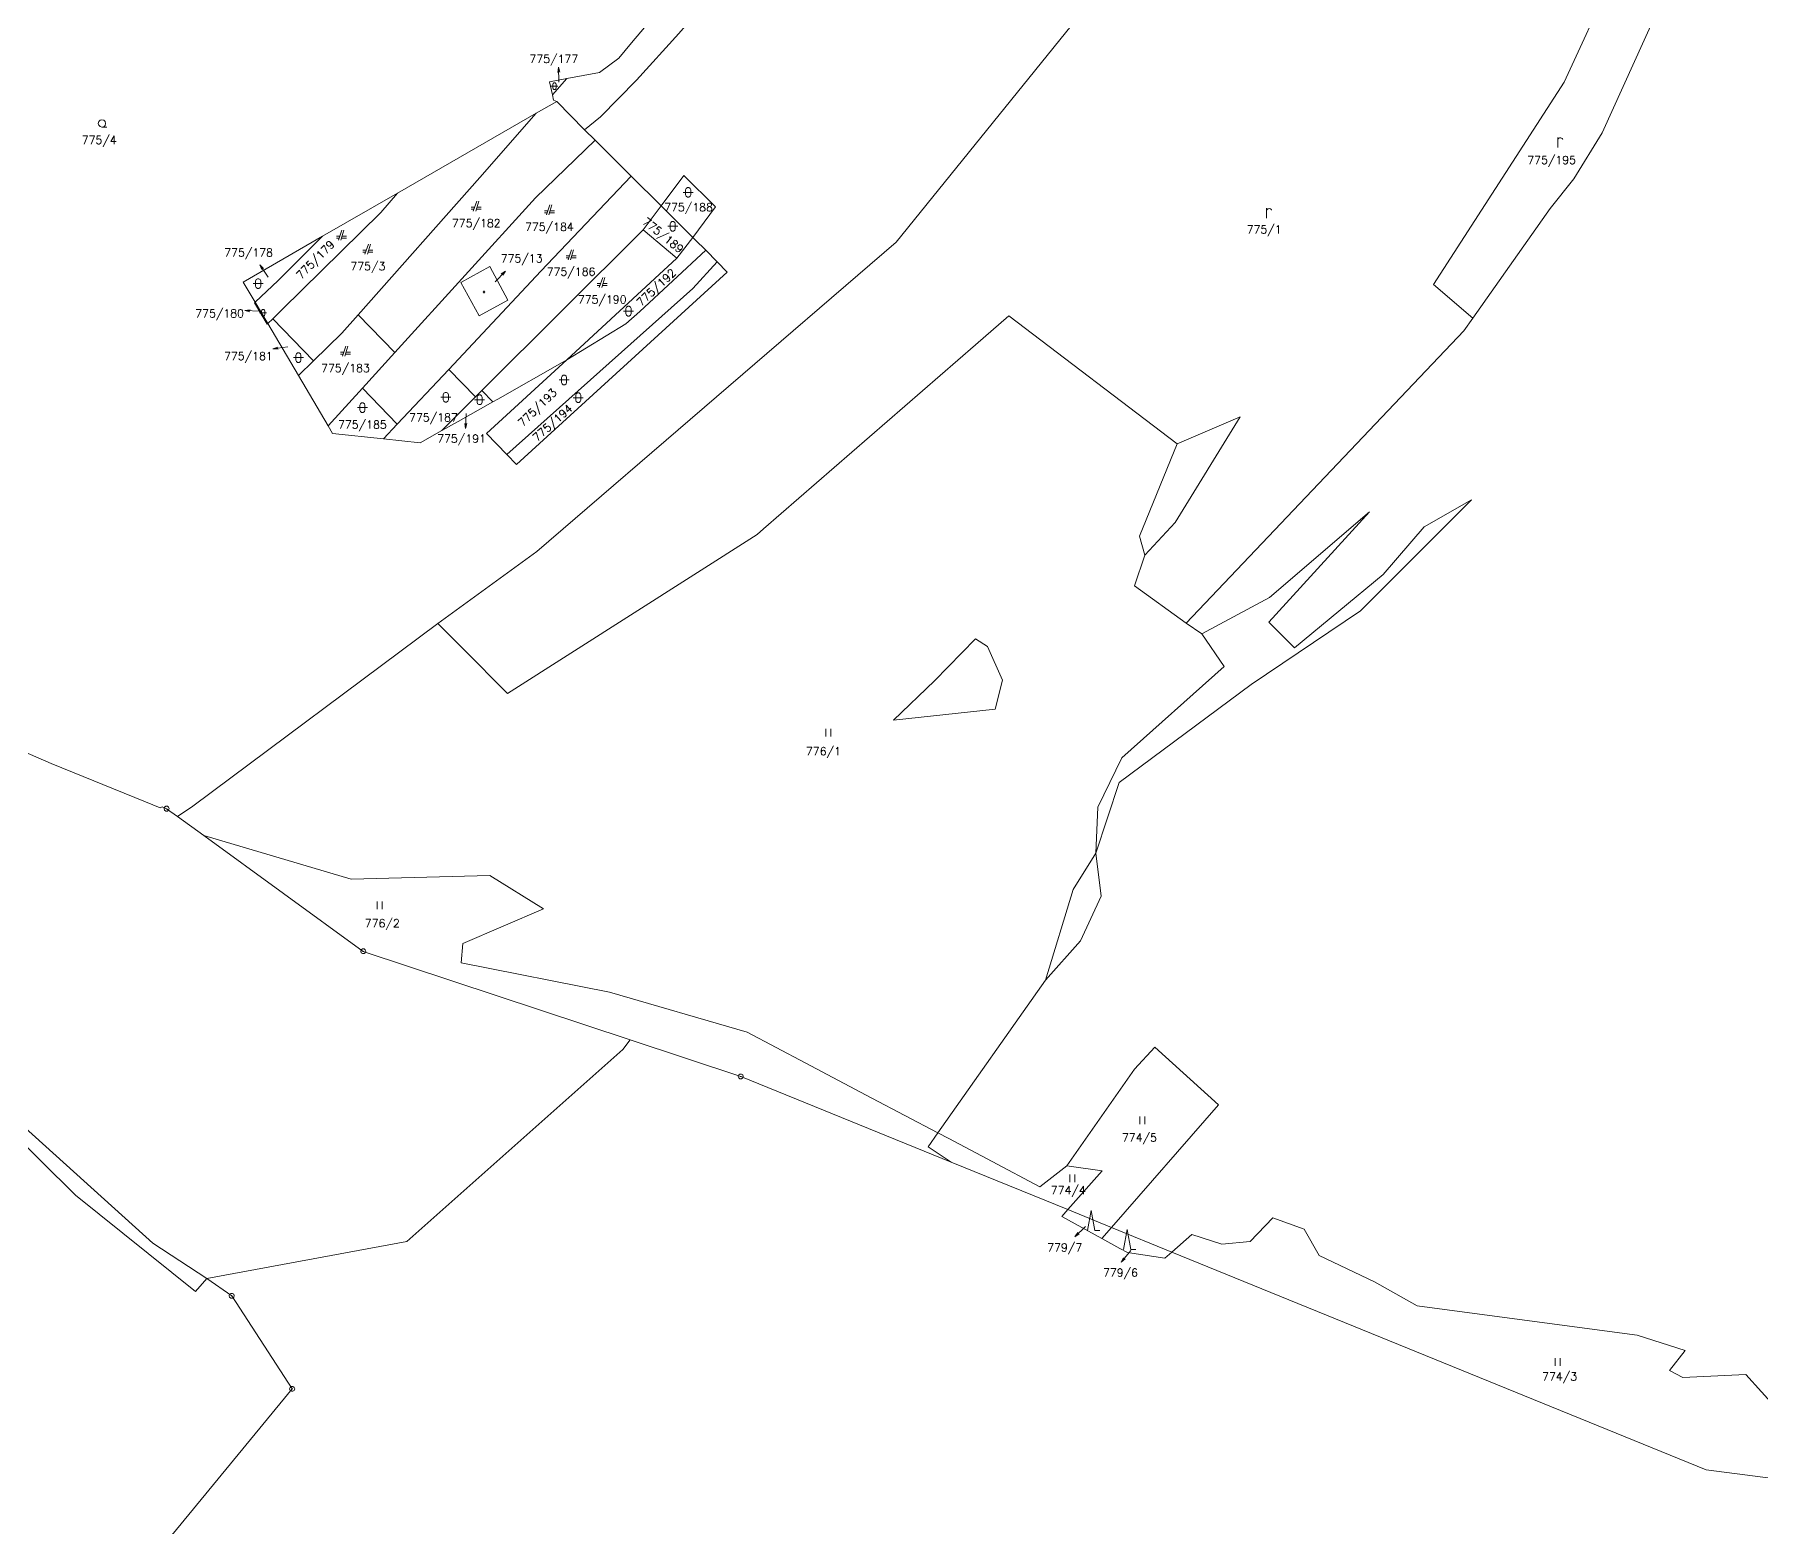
# Model space of a CAD drawing. Extents: x -443817 to 3, y -1171930 to -442383.
# Drawn here: x -442934 to -442588.6, y -1171011.7 to -1170713.3 of the extents above; entities that cross this region are included whole.
import ezdxf
from ezdxf.enums import TextEntityAlignment as Align

# ---------------------------------------------------------------- set-up
doc = ezdxf.new("R2010")
doc.units = 0
doc.header["$LTSCALE"] = 0.5
for name, color, linetype, lineweight in [('KLADPAR', 7, 'Continuous', 0), ('ZAPPAR', 7, 'Continuous', 0), ('ZNACKY', 7, 'Continuous', 0)]:
    doc.layers.add(name, color=color, linetype=linetype, lineweight=lineweight)
doc.styles.add('ROMANS', font='romans.shx', dxfattribs={"height": 0.2})

# ---------------------------------------------------------------- blocks, each defined once
blk = doc.blocks.new('$5')
at = {"color": 0}
blk.add_line((-0.12, 0), (0.12, 0), dxfattribs=at)
at = {"color": 0, "flags": 128}
blk.add_lwpolyline([(0.15, 0.48), (0.4, 0.3), (0.5, 0.01), (0.4, -0.28), (0.15, -0.46), (-0.16, -0.46), (-0.41, -0.28), (-0.51, 0.01), (-0.41, 0.3), (-0.16, 0.48), (0.15, 0.48)], dxfattribs=at)
blk = doc.blocks.new('$32')
at = {"color": 0}
for p, q in [((-0.5, 1.5), (-0.5, 0)), ((0.5, 0), (0.5, 1.5))]:
    blk.add_line(p, q, dxfattribs=at)
blk = doc.blocks.new('$489')
at = {"color": 0}
blk.add_line((-0.2, 2), (0, 3), dxfattribs=at)
at = {"color": 0, "flags": 128}
blk.add_lwpolyline([(0, 0), (0, 3), (0.2, 2)], dxfattribs=at)
blk = doc.blocks.new('$34')
at = {"color": 0, "flags": 128}
blk.add_lwpolyline([(-0.75, 0), (0, 4), (0.75, 0), (1.75, 0)], dxfattribs=at)
blk = doc.blocks.new('$30')
at = {"color": 0, "flags": 128}
blk.add_lwpolyline([(0, 0), (-0.38, 0.1), (-0.65, 0.37), (-0.75, 0.74), (-0.65, 1.11), (-0.38, 1.38), (-0.01, 1.48), (0.36, 1.38), (0.63, 1.11), (0.73, 0.73), (0.63, 0.35), (0.36, 0.08), (-0.02, -0.02), (0.98, -0.02)], dxfattribs=at)
blk = doc.blocks.new('$42')
at = {"color": 0, "flags": 128}
for points in [[(-1, 1), (0.27, 1), (1, 1)], [(-0.5, 1.5), (-0.4, 1.79), (-0.15, 1.97), (0.16, 1.97), (0.41, 1.79), (0.51, 1.5), (0.51, 0.5), (0.41, 0.21), (0.16, 0.03), (-0.15, 0.03), (-0.4, 0.21), (-0.5, 0.5), (-0.5, 1.5)]]:
    blk.add_lwpolyline(points, dxfattribs=at)
blk = doc.blocks.new('$432')
at = {"color": 0}
for p, q in [((-0.32, 0.8), (-1, 0.8)), ((-1, 0.4), (-0.46, 0.4)), ((0.1, 2), (-0.6, 0)), ((-0.1, 0), (0.5, 2)), ((0.02, 0.4), (1, 0.4)), ((1, 0.8), (0.14, 0.8))]:
    blk.add_line(p, q, dxfattribs=at)
blk = doc.blocks.new('$45')
at = {"color": 0, "flags": 128}
blk.add_lwpolyline([(0.09, 0.15), (0.18, 0), (0.09, -0.15), (-0.09, -0.15), (-0.18, 0), (-0.09, 0.15), (0.09, 0.15)], dxfattribs=at)
blk = doc.blocks.new('$479')
at = {"color": 0, "flags": 128}
for points in [[(0, 0), (0, 1.27), (0, 2)], [(0, 1.6), (0.1, 1.73), (0.23, 1.84), (0.37, 1.89), (0.6, 1.9), (0.77, 1.87), (0.87, 1.8), (0.96, 1.7), (1, 1.6)]]:
    blk.add_lwpolyline(points, dxfattribs=at)

msp = doc.modelspace()

# ---------------------------------------------------------------- linework, layer by layer
at = {"layer": 'KLADPAR', "color": 7, "linetype": 'Continuous', "flags": 128}
for points in [[(-442773.61, -1170666.1), (-442772.49, -1170666.32), (-442768.76, -1170666.49), (-442777.25, -1170679.94), (-442779.23, -1170682.37), (-442788.22, -1170693.03), (-442796.95, -1170703.67), (-442805.1, -1170713.07), (-442813.57, -1170722.4), (-442820.76, -1170729.75), (-442823.95, -1170732.32), (-442829.52, -1170726.65), (-442830.16, -1170726.39), (-442830.39, -1170725.33), (-442827.5, -1170722.06), (-442820.98, -1170720.84), (-442817.14, -1170717.99), (-442814.6, -1170714.95), (-442803.37, -1170701.69), (-442790.99, -1170687.14), (-442773.61, -1170666.1)], [(-442618.5, -1170702.1), (-442617.03, -1170702.51), (-442607.86, -1170705.1), (-442620.46, -1170732.91), (-442626.14, -1170742.14), (-442630.89, -1170748.03), (-442646.34, -1170769.95), (-442654.17, -1170763.23), (-442628.09, -1170722.78), (-442618.5, -1170702.1)], [(-442833.76, -1170745.9), (-442861.89, -1170776.83), (-442869.22, -1170769.28), (-442844.92, -1170741.85), (-442833.63, -1170729.01), (-442829.52, -1170726.65), (-442823.95, -1170732.32), (-442821.86, -1170734.39), (-442833.76, -1170745.9)], [(-442833.63, -1170729.01), (-442844.92, -1170741.85), (-442869.22, -1170769.28), (-442872.51, -1170773), (-442878.14, -1170778.51), (-442886.32, -1170770.08), (-442884.44, -1170768.25), (-442864.72, -1170748.86), (-442861.36, -1170744.98), (-442833.63, -1170729.01)], [(-442808.66, -1170747.52), (-442812.27, -1170752.34), (-442844.5, -1170784.46), (-442845.79, -1170785.74), (-442851.13, -1170780.23), (-442832.69, -1170760.59), (-442814.64, -1170741.57), (-442808.66, -1170747.52)], [(-442861.36, -1170744.98), (-442864.72, -1170748.86), (-442884.44, -1170768.25), (-442886.32, -1170770.08), (-442887.32, -1170771.06), (-442889.83, -1170766.8), (-442885.24, -1170762.42), (-442876.35, -1170753.61), (-442861.36, -1170744.98)], [(-442827.52, -1170778.29), (-442828.44, -1170778.85), (-442841.29, -1170786.18), (-442842.29, -1170786.74), (-442844.5, -1170784.46), (-442812.27, -1170752.34), (-442805.48, -1170758), (-442827.52, -1170778.29)], [(-442799.72, -1170756.41), (-442812.92, -1170768.68), (-442815.69, -1170771.08), (-442827.52, -1170778.29), (-442805.48, -1170758), (-442802.33, -1170753.82), (-442801.85, -1170754.29), (-442799.72, -1170756.41)], [(-442797.47, -1170758.7), (-442802.34, -1170764.04), (-442839.48, -1170797.25), (-442843.56, -1170793.05), (-442827.52, -1170778.29), (-442815.69, -1170771.08), (-442812.92, -1170768.68), (-442799.72, -1170756.41), (-442797.47, -1170758.7)], [(-442837.55, -1170799.24), (-442839.48, -1170797.25), (-442802.34, -1170764.04), (-442797.47, -1170758.7), (-442795.45, -1170760.76), (-442837.55, -1170799.24)], [(-442739.15, -1170769.53), (-442705.43, -1170795.13), (-442692.83, -1170789.73), (-442705.82, -1170810.84), (-442711.92, -1170817.35), (-442713.97, -1170823.49), (-442703.64, -1170830.95), (-442700.54, -1170833.06), (-442696.07, -1170839.61), (-442716.53, -1170857.89), (-442721.35, -1170867.74), (-442721.71, -1170876.93), (-442726.25, -1170884.18), (-442731.8, -1170902.34), (-442753.3, -1170932.87), (-442766.5, -1170925.9), (-442779.86, -1170918.85), (-442791.43, -1170912.74), (-442818.98, -1170904.7), (-442848.62, -1170898.88), (-442848.32, -1170895), (-442832.15, -1170888.07), (-442842.93, -1170881.42), (-442870.62, -1170882.12), (-442900.12, -1170873.43), (-442905.35, -1170869.64), (-442902.33, -1170867.54), (-442853.29, -1170831.04), (-442848.24, -1170836.1), (-442839.36, -1170845.03), (-442789.45, -1170813.22), (-442788.2, -1170812.13), (-442745.77, -1170775.28), (-442739.15, -1170769.53)], [(-442875.24, -1170791.49), (-442881.17, -1170781.46), (-442878.14, -1170778.51), (-442872.51, -1170773), (-442869.22, -1170769.28), (-442861.89, -1170776.83), (-442868.39, -1170783.97), (-442875.24, -1170791.49)], [(-442852.53, -1170792.47), (-442856.85, -1170794.88), (-442864.16, -1170794.1), (-442861.41, -1170791.17), (-442851.13, -1170780.23), (-442845.79, -1170785.74), (-442852.53, -1170792.47)], [(-442861.41, -1170791.17), (-442864.16, -1170794.1), (-442874.35, -1170793.01), (-442875.24, -1170791.49), (-442868.39, -1170783.97), (-442861.41, -1170791.17)], [(-442849.22, -1170790.61), (-442852.53, -1170792.47), (-442845.79, -1170785.74), (-442844.5, -1170784.46), (-442842.29, -1170786.74), (-442849.22, -1170790.61)], [(-442870.62, -1170882.12), (-442842.93, -1170881.42), (-442832.15, -1170888.07), (-442848.32, -1170895), (-442848.62, -1170898.88), (-442818.98, -1170904.7), (-442791.43, -1170912.74), (-442779.86, -1170918.85), (-442766.5, -1170925.9), (-442753.3, -1170932.87), (-442755.28, -1170935.64), (-442750.67, -1170938.71), (-442792.72, -1170921.58), (-442814.86, -1170914.25), (-442868.22, -1170896.57), (-442900.12, -1170873.43), (-442870.62, -1170882.12)], [(-442697.16, -1170927.28), (-442718.6, -1170951.77), (-442727.33, -1170948.21), (-442720.47, -1170940.45), (-442727.51, -1170939.48), (-442714, -1170920.12), (-442709.9, -1170915.71), (-442697.16, -1170927.28)], [(-442732.9, -1170943.64), (-442727.51, -1170939.48), (-442720.47, -1170940.45), (-442727.33, -1170948.21), (-442750.67, -1170938.71), (-442755.28, -1170935.64), (-442753.3, -1170932.87), (-442751.14, -1170934.01), (-442742.48, -1170938.58), (-442732.9, -1170943.64)], [(-442706.5, -1170956.69), (-442707.89, -1170957.91), (-442715.38, -1170956.8), (-442716.89, -1170955.98), (-442720.54, -1170953.98), (-442718.6, -1170951.77), (-442706.5, -1170956.69)]]:
    msp.add_lwpolyline(points, close=True, dxfattribs=at)
for points in [[(-442710.84, -1170691.93), (-442761.65, -1170754.78), (-442833.52, -1170816.63), (-442853.29, -1170831.04), (-442902.33, -1170867.54), (-442905.35, -1170869.64), (-442907.54, -1170868.05), (-442908.45, -1170867.66), (-442908.82, -1170867.9), (-442911.78, -1170866.7), (-442930.64, -1170859.03), (-442944.65, -1170852.98)], [(-442618.5, -1170702.1), (-442628.09, -1170722.78), (-442628.09, -1170722.78), (-442654.17, -1170763.23), (-442646.34, -1170769.95), (-442648.12, -1170772.48), (-442703.64, -1170830.95), (-442713.97, -1170823.49), (-442711.92, -1170817.35), (-442705.82, -1170810.84), (-442692.83, -1170789.73), (-442705.43, -1170795.13), (-442739.15, -1170769.53), (-442745.77, -1170775.28), (-442788.2, -1170812.13), (-442789.45, -1170813.22), (-442839.36, -1170845.03), (-442848.24, -1170836.1), (-442853.29, -1170831.04), (-442833.52, -1170816.63), (-442761.65, -1170754.78), (-442710.84, -1170691.93)], [(-442803.37, -1170701.69), (-442814.6, -1170714.95), (-442817.14, -1170717.99), (-442820.98, -1170720.84), (-442827.5, -1170722.06), (-442830.96, -1170722.7), (-442830.39, -1170725.33), (-442830.16, -1170726.39), (-442829.52, -1170726.65), (-442833.63, -1170729.01), (-442861.36, -1170744.98), (-442876.35, -1170753.61), (-442892.22, -1170762.75), (-442889.83, -1170766.8), (-442889.98, -1170766.94), (-442887.46, -1170771.2), (-442887.32, -1170771.06), (-442881.17, -1170781.46), (-442875.24, -1170791.49), (-442874.35, -1170793.01), (-442864.16, -1170794.1), (-442856.85, -1170794.88), (-442852.53, -1170792.47), (-442849.22, -1170790.61), (-442842.29, -1170786.74), (-442841.29, -1170786.18), (-442828.44, -1170778.85), (-442827.52, -1170778.29), (-442843.56, -1170793.05), (-442839.48, -1170797.25), (-442837.55, -1170799.24), (-442795.45, -1170760.76), (-442797.47, -1170758.7), (-442799.72, -1170756.41), (-442801.85, -1170754.29), (-442802.33, -1170753.82), (-442797.76, -1170747.75), (-442804.1, -1170741.44), (-442808.66, -1170747.52), (-442814.64, -1170741.57), (-442821.86, -1170734.39), (-442823.95, -1170732.32), (-442820.76, -1170729.75), (-442813.57, -1170722.4), (-442805.1, -1170713.07)], [(-442585.44, -1170988.12), (-442591.72, -1170981.19), (-442604.3, -1170981.74), (-442606.99, -1170980.36), (-442603.85, -1170976.34), (-442613.43, -1170973.29), (-442638.01, -1170970.04), (-442657.44, -1170967.47), (-442665.98, -1170962.62), (-442677.06, -1170957.36), (-442680.05, -1170952.09), (-442686.34, -1170949.87), (-442690.83, -1170954.58), (-442696.52, -1170955.14), (-442702.51, -1170953.2), (-442706.5, -1170956.69), (-442718.6, -1170951.77), (-442697.16, -1170927.28), (-442709.9, -1170915.71), (-442714, -1170920.12), (-442727.51, -1170939.48), (-442732.9, -1170943.64), (-442742.48, -1170938.58), (-442751.14, -1170934.01), (-442753.3, -1170932.87), (-442731.8, -1170902.34), (-442726.25, -1170884.18), (-442721.71, -1170876.93), (-442721.35, -1170867.74), (-442716.53, -1170857.89), (-442696.07, -1170839.61), (-442700.54, -1170833.06), (-442703.64, -1170830.95), (-442648.12, -1170772.48), (-442646.34, -1170769.95), (-442630.89, -1170748.03), (-442626.14, -1170742.14), (-442620.46, -1170732.91), (-442607.86, -1170705.1)], [(-442861.89, -1170776.83), (-442833.76, -1170745.9), (-442821.86, -1170734.39), (-442814.64, -1170741.57), (-442832.69, -1170760.59), (-442851.13, -1170780.23)], [(-442851.13, -1170780.23), (-442861.41, -1170791.17), (-442868.39, -1170783.97), (-442861.89, -1170776.83)], [(-442944.65, -1170852.98), (-442930.64, -1170859.03), (-442911.78, -1170866.7), (-442908.82, -1170867.9), (-442908.45, -1170867.66), (-442907.54, -1170868.05), (-442905.35, -1170869.64), (-442900.12, -1170873.43), (-442868.22, -1170896.57), (-442814.86, -1170914.25), (-442816.3, -1170916.19), (-442859.54, -1170954.6), (-442899.51, -1170961.95), (-442910.32, -1170954.91), (-442937.87, -1170929.96)], [(-442913.91, -1171022.3), (-442882.43, -1170984.06), (-442894.53, -1170965.42), (-442899.51, -1170961.95), (-442859.54, -1170954.6), (-442816.3, -1170916.19), (-442814.86, -1170914.25), (-442792.72, -1170921.58), (-442750.67, -1170938.71), (-442727.33, -1170948.21), (-442728.55, -1170949.6), (-442720.54, -1170953.98), (-442716.89, -1170955.98), (-442715.38, -1170956.8), (-442707.89, -1170957.91), (-442706.5, -1170956.69), (-442599.63, -1171000.22), (-442551.72, -1171006.45)], [(-442937.87, -1170929.96), (-442910.32, -1170954.91), (-442899.51, -1170961.95), (-442901.78, -1170964.54), (-442925.75, -1170945.28), (-442939.64, -1170931.56)], [(-442939.64, -1170931.56), (-442925.75, -1170945.28), (-442901.78, -1170964.54), (-442899.51, -1170961.95), (-442894.53, -1170965.42), (-442882.43, -1170984.06), (-442913.91, -1171022.3)], [(-442551.72, -1171006.45), (-442599.63, -1171000.22), (-442706.5, -1170956.69), (-442702.51, -1170953.2), (-442702.51, -1170953.2), (-442696.52, -1170955.14), (-442690.83, -1170954.58), (-442686.34, -1170949.87), (-442680.05, -1170952.09), (-442677.06, -1170957.36), (-442665.98, -1170962.62), (-442657.44, -1170967.47), (-442638.01, -1170970.04), (-442613.43, -1170973.29), (-442603.85, -1170976.34), (-442606.99, -1170980.36), (-442604.3, -1170981.74), (-442591.72, -1170981.19), (-442585.44, -1170988.12)]]:
    msp.add_lwpolyline(points, dxfattribs=at)
at = {"layer": 'KLADPAR', "color": 7, "linetype": 'Continuous'}
for points in [[(-442830.96, -1170722.7), (-442827.5, -1170722.06), (-442830.39, -1170725.33)], [(-442808.66, -1170747.52), (-442804.1, -1170741.44), (-442797.76, -1170747.75), (-442802.33, -1170753.82)], [(-442802.33, -1170753.82), (-442805.48, -1170758), (-442812.27, -1170752.34), (-442808.66, -1170747.52)], [(-442892.22, -1170762.75), (-442876.35, -1170753.61), (-442885.24, -1170762.42), (-442889.83, -1170766.8)], [(-442848.72, -1170762.84), (-442845.04, -1170769.54), (-442839.3, -1170766.39), (-442842.91, -1170759.65)], [(-442839.3, -1170766.39), (-442845.04, -1170769.54), (-442848.72, -1170762.84), (-442842.91, -1170759.65)], [(-442887.46, -1170771.2), (-442889.98, -1170766.94), (-442889.83, -1170766.8), (-442887.32, -1170771.06)], [(-442878.14, -1170778.51), (-442881.17, -1170781.46), (-442887.32, -1170771.06), (-442886.32, -1170770.08)], [(-442718.6, -1170951.77), (-442720.54, -1170953.98), (-442728.55, -1170949.6), (-442727.33, -1170948.21)]]:
    msp.add_3dface(points, dxfattribs=at)
at = {"layer": 'ZAPPAR', "color": 7, "linetype": 'Continuous', "flags": 128}
for points in [[(-442711.92, -1170817.35), (-442712.97, -1170813.54), (-442705.43, -1170795.13)], [(-442700.54, -1170833.06), (-442687.02, -1170825.8), (-442667.01, -1170808.67), (-442687.12, -1170830.75), (-442682.02, -1170835.88), (-442664.24, -1170821.26), (-442656.08, -1170811.72), (-442646.57, -1170806.28), (-442668.76, -1170828.46), (-442690.67, -1170843.24), (-442717.05, -1170862.79), (-442721.71, -1170876.93), (-442720.67, -1170885.52), (-442724.78, -1170894.46), (-442731.8, -1170902.34)]]:
    msp.add_lwpolyline(points, dxfattribs=at)
msp.add_lwpolyline([(-442745.79, -1170834.07), (-442753.95, -1170842.49), (-442762.17, -1170850.37), (-442741.83, -1170848.14), (-442740.41, -1170842.34), (-442743.4, -1170835.62), (-442745.79, -1170834.07)], close=True, dxfattribs=at)

# ---------------------------------------------------------------- block references
at = {"layer": 'KLADPAR', "color": 7, "linetype": 'Continuous'}
for p, rotation in [((-442829.08, -1170722.83), 1.546986), ((-442887.21, -1170761.78), 34.606649), ((-442841.86, -1170762.71), 315.808604), ((-442888.88, -1170768.61), 87.31877100000001), ((-442883.31, -1170775.69), 97.632008), ((-442847.62, -1170789.05), 176.694453), ((-442723.76, -1170951.55), 133.44187), ((-442714.74, -1170956.39), 141.004911)]:
    msp.add_blockref('$489', p, dxfattribs=dict(at, rotation=rotation))
at = {"layer": 'KLADPAR', "color": 7, "linetype": 'Continuous', "xscale": 0.7, "yscale": 0.7}
for p in [(-442829.98, -1170724.31), (-442888.25, -1170769.62)]:
    msp.add_blockref('$42', p, dxfattribs=at)
at = {"layer": 'KLADPAR', "color": 7, "linetype": 'Continuous'}
for name, p in [('$30', (-442920.47, -1170731.79)), ('$479', (-442629.33, -1170735.85)), ('$42', (-442803.25, -1170745.83)), ('$432', (-442845.62, -1170748.58)), ('$432', (-442831, -1170749.32)), ('$42', (-442806.34, -1170752.62)), ('$479', (-442687.58, -1170749.98)), ('$432', (-442872.58, -1170754.36)), ('$432', (-442867.29, -1170757.19)), ('$432', (-442826.67, -1170758.29)), ('$42', (-442889.24, -1170764.07)), ('$45', (-442844.06, -1170764.75)), ('$432', (-442820.44, -1170763.85)), ('$42', (-442815.18, -1170769.58)), ('$432', (-442871.78, -1170777.56)), ('$42', (-442881.19, -1170778.87)), ('$42', (-442828.07, -1170783.34)), ('$42', (-442851.71, -1170786.78)), ('$42', (-442844.96, -1170787.3)), ('$42', (-442825.23, -1170786.88)), ('$42', (-442868.39, -1170788.87)), ('$32', (-442775.24, -1170853.6)), ('$32', (-442864.95, -1170888.12)), ('$32', (-442712.43, -1170931.11)), ('$32', (-442726.41, -1170942.69)), ('$34', (-442722.64, -1170952.36)), ('$34', (-442715.45, -1170956.17)), ('$32', (-442629.36, -1170979.43))]:
    msp.add_blockref(name, p, dxfattribs=at)
at = {"layer": 'ZNACKY', "color": 7, "linetype": 'Continuous'}
for p in [(-442907.54, -1170868.05), (-442868.22, -1170896.57), (-442792.72, -1170921.58), (-442894.53, -1170965.42), (-442882.43, -1170984.06)]:
    msp.add_blockref('$5', p, dxfattribs=at)

# ---------------------------------------------------------------- texts
at = {"layer": 'KLADPAR', "color": 7, "linetype": 'Continuous', "style": 'ROMANS'}
for s, p in [('775/177', (-442830.11, -1170717.35)), ('775/4', (-442921.02, -1170733.56)), ('775/195', (-442630.57, -1170737.56)), ('775/188', (-442803.17, -1170747)), ('775/182', (-442845.62, -1170750.18)), ('775/184', (-442831, -1170750.92)), ('775/1', (-442688.06, -1170751.44)), ('775/178', (-442891.15, -1170756.07)), ('775/13', (-442836.54, -1170757.23)), ('775/3', (-442867.29, -1170758.79)), ('775/186', (-442826.67, -1170759.89)), ('775/190', (-442820.44, -1170765.45)), ('775/180', (-442896.95, -1170768.23)), ('775/181', (-442891.2, -1170776.75)), ('775/183', (-442871.78, -1170779.16)), ('775/187', (-442854.18, -1170789.02)), ('775/185', (-442868.39, -1170790.47)), ('775/191', (-442848.56, -1170793.27)), ('776/1', (-442776.2, -1170855.76)), ('776/2', (-442864.41, -1170890.15)), ('774/5', (-442713, -1170933.01)), ('774/4', (-442727.22, -1170943.5)), ('779/7', (-442727.94, -1170954.97)), ('779/6', (-442716.79, -1170960)), ('774/3', (-442628.97, -1170980.77))]:
    msp.add_text(s, height=1.6, dxfattribs=at).set_placement(p, align=Align.TOP_CENTER)
for s, rotation, p in [('775/189', 320.684, (-442807.74, -1170752.78)), ('775/179', 45.321, (-442878.37, -1170757.73)), ('775/192', 43.029, (-442810.18, -1170763.24)), ('775/193', 44.118, (-442833.95, -1170787.26)), ('775/194', 42.055, (-442830.91, -1170790.32))]:
    msp.add_text(s, height=1.6, rotation=rotation, dxfattribs=at).set_placement(p, align=Align.TOP_CENTER)

doc.saveas('drawing.dxf')
